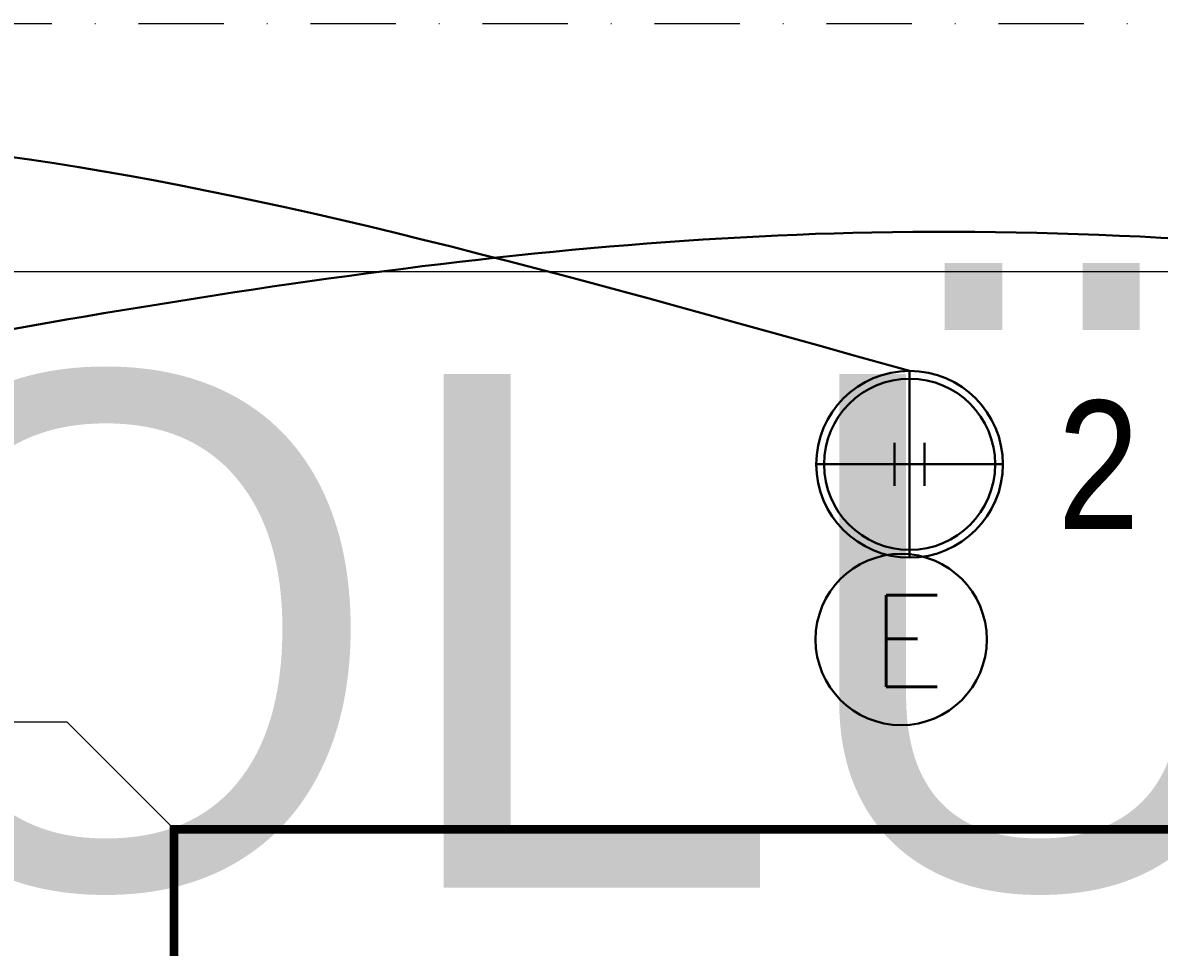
# Model space of a CAD drawing. Extents: x -9058 to 11890, y 0 to 7444.
# Drawn here: x 9290.4 to 9423.2, y 3637.9 to 3746 of the extents above; entities that cross this region are included whole.
import ezdxf
from ezdxf.enums import TextEntityAlignment as Align

# ---------------------------------------------------------------- set-up
doc = ezdxf.new("R2010")
doc.units = 0
doc.header["$LTSCALE"] = 10
doc.header["$MEASUREMENT"] = 0
doc.linetypes.add('DASHDOT', pattern=[1, 0.5, -0.25, 0, -0.25])
doc.linetypes.add('HIDDEN2', pattern=[4.7625, 3.175, -1.5875])
doc.layers.get('0').update_dxf_attribs({"color": 9, "lineweight": 9})
for name, color, linetype, lineweight in [('21', 9, 'Continuous', 9), ('21_mahal200', 9, 'Continuous', 9), ('21_mahal200 @ 20', 9, 'Continuous', 9), ('24', 9, 'DASHDOT', 9), ('40A', 9, 'Continuous', 9), ('E-ACİL AYDINLATMA KİTİ', 7, 'Continuous', 30), ('E-Aydınlatma', 4, 'Continuous', 30), ('E-KABLO', 7, 'Continuous', 30)]:
    doc.layers.add(name, color=color, linetype=linetype, lineweight=lineweight)
doc.styles.add('Arial', font='arial.ttf', dxfattribs={"height": 2.5})
doc.styles.add('E-YAZI', font='txttw.shx')
doc.styles.add('MuuM_TEXT-STANDART', font='ARIALN.TTF')

# ---------------------------------------------------------------- blocks, each defined once
blk = doc.blocks.new('0a_roomno2')
blk.add_lwpolyline([(30, -16), (0, -16), (0, 0), (30, 0)], close=True)
blk.add_lwpolyline([(0, 0), (30, 0)])
at = {"layer": '40A'}
blk.add_lwpolyline([(0, 0), (30, 0)], dxfattribs=at)
at = {"style": 'Arial'}
blk.add_attdef('ODANO', (0, 1.505), '', height=3, dxfattribs=at)
blk.add_attdef('MEKANADI', text='', height=3, dxfattribs=at).set_placement((0.525, -4.75), align=Align.BOTTOM_LEFT)
at = {"style": 'MuuM_TEXT-STANDART', "width": 0.6}
for tag, p in [('YER01', (15, -7)), ('TAVAN01', (20.625, -7)), ('DUVAR01', (26.25, -7)), ('YER02', (15, -10.375)), ('TAVAN02', (20.625, -10.375)), ('DUVAR02', (26.25, -10.375)), ('YER03', (15, -13.75)), ('TAVAN03', (20.625, -13.75)), ('DUVAR03', (26.25, -13.75))]:
    blk.add_attdef(tag, text='', height=2.25, dxfattribs=at).set_placement(p, align=Align.MIDDLE_CENTER)
at = {"style": 'MuuM_TEXT-STANDART'}
blk.add_attdef('M2', text='', height=2.25, dxfattribs=at).set_placement((1.3231, -7.8046), align=Align.MIDDLE_LEFT)
at = {"style": 'MuuM_TEXT-STANDART', "width": 0.6}
blk.add_attdef('TEMIZTAVANYUKSEKLIGI', text='', height=2.25, dxfattribs=at).set_placement((2.7, -13.1619), align=Align.MIDDLE_LEFT)
blk = doc.blocks.new('*U648')
at = {"layer": '21_mahal200 @ 20'}
ref = blk.add_blockref('0a_roomno2', (8851.93, 3716.9), dxfattribs=dict(at, xscale=20, yscale=20, zscale=20))
ref.add_attrib('MEKANADI', 'YANGIN HOLÜ', dxfattribs={"layer": '0', "height": 60, "style": 'Arial'}).set_placement((8862.43, 3626.9), align=Align.BOTTOM_LEFT)
blk = doc.blocks.new('0_detailbox1')
blk.add_lwpolyline([(10.411, -2.5), (7.911, 0), (-5, 0)])
blk.add_circle((0, 0), 5)
at = {"style": 'Arial'}
blk.add_attdef('DETAYADI', text='', height=3, dxfattribs=at).set_placement((0, 0), align=Align.BOTTOM_CENTER)
blk.add_attdef('PAFTAADI', text='', height=2, dxfattribs=at).set_placement((0, -0.5), align=Align.TOP_CENTER)
blk = doc.blocks.new('0_downlight')
for p, q in [((0, -10.9), (0, 10.9)), ((-1.75, 2.5), (-1.75, -2.5)), ((1.75, 2.5), (1.75, -2.5)), ((-10.9, 0), (10.9, 0)), ((-1.75, 0), (1.75, 0))]:
    blk.add_line(p, q)
for radius in [10.9, 10]:
    blk.add_circle((0, 0), radius)
blk = doc.blocks.new('100_ACİL AYDINLATMA KİTİ')
at = {"layer": 'E-ACİL AYDINLATMA KİTİ', "color": 3}
blk.add_circle((0, 0), 1.251, dxfattribs=at)
at = {"layer": 'E-ACİL AYDINLATMA KİTİ', "color": 3, "style": 'E-YAZI'}
blk.add_text('E', height=1.34, dxfattribs=at).set_placement((-0.448, -0.694))

msp = doc.modelspace()

# ---------------------------------------------------------------- linework, layer by layer
at = {"layer": '21', "linetype": 'HIDDEN2', "ltscale": 0.1, "const_width": 1}
msp.add_lwpolyline([(9308.1, 3651.73), (9669.69, 3651.73), (9669.69, 3346.4), (9308.1, 3346.4)], close=True, dxfattribs=at)
at = {"layer": '24', "ltscale": 2}
msp.add_lwpolyline([(7012.53, 3745.87), (10535.06, 3745.87)], dxfattribs=at)
at = {"layer": 'E-KABLO'}
msp.add_line((9395.81, 3694.37), (9392.31, 3694.37), dxfattribs=at)
at = {"layer": 'E-KABLO', "color": 6}
for points in [[(9394.06, 3705.27), (9223.09, 3719.71), (9236.28, 3550.28)], [(9544.31, 3705.27), (9389.63, 3721.46), (9249.63, 3702.84)]]:
    msp.add_spline(points, degree=3, dxfattribs=at)

# ---------------------------------------------------------------- block references
at = {"layer": '21'}
ref = msp.add_blockref('0_detailbox1', (9256.05, 3664.23), dxfattribs=dict(at, xscale=5, yscale=5, zscale=5))
ref.add_attrib('DETAYADI', '01', dxfattribs={"layer": '0', "height": 15, "style": 'Arial'}).set_placement((9254.45, 3664.23), align=Align.BOTTOM_CENTER)
ref.add_attrib('PAFTAADI', 'KRT-M-C-501', dxfattribs={"layer": '0', "height": 10, "style": 'Arial', "width": 0.45}).set_placement((9256.07, 3661.73), align=Align.TOP_CENTER)
at = {"layer": '21_mahal200', "color": 6}
msp.add_blockref('*U648', (0, 0), dxfattribs=at)
at = {"layer": 'E-ACİL AYDINLATMA KİTİ', "xscale": 8, "yscale": 8, "zscale": 8}
msp.add_blockref('100_ACİL AYDINLATMA KİTİ', (9393.07, 3673.9), dxfattribs=at)
at = {"layer": 'E-Aydınlatma'}
ref = msp.add_blockref('0_downlight', (9394.06, 3694.37), dxfattribs=at)
ref.add_attrib('AYDINLATMA', '2', (9411.35, 3686.8), dxfattribs={"layer": '0', "height": 15, "style": 'MuuM_TEXT-STANDART'})

doc.saveas('drawing.dxf')
